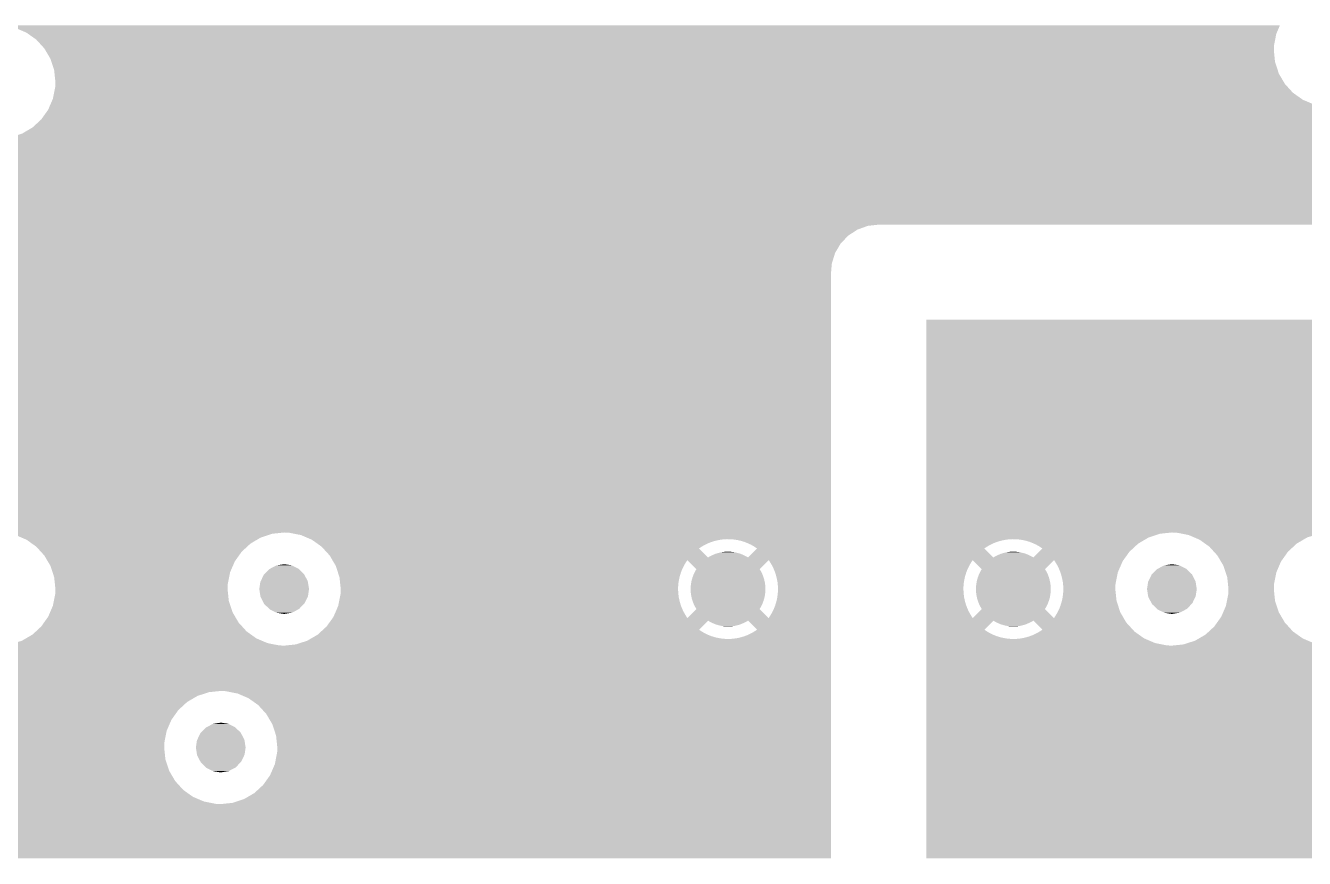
# Model space of a CAD drawing. Extents: x 295 to 953, y 10 to 290.
# Drawn here: x 624.59 to 645.09, y 174.9 to 188.25 of the extents above; entities that cross this region are included whole.
import ezdxf

# ---------------------------------------------------------------- set-up
doc = ezdxf.new("R2010")
doc.units = 0
doc.header["$LTSCALE"] = 5
doc.header["$MEASUREMENT"] = 0
doc.layers.add('FROMC1', color=7, linetype='CONTINUOUS')

msp = doc.modelspace()

# ---------------------------------------------------------------- linework, layer by layer
at = {"layer": 'FROMC1'}
for points in [[(624.245, 188.251), (624.166, 188.255), (644.69, 188.251), (644.691, 188.255)], [(624.434, 188.214), (624.245, 188.251), (644.674, 188.214), (644.69, 188.251)], [(624.61, 188.139), (624.434, 188.214), (644.642, 188.139), (644.674, 188.214)], [(624.63, 188.124), (624.61, 188.139), (644.635, 188.124), (644.642, 188.139)], [(624.766, 188.028), (624.63, 188.124), (644.616, 188.028), (644.635, 188.124)], [(624.85, 187.936), (624.766, 188.028), (644.598, 187.936), (644.616, 188.028)], [(624.895, 187.886), (624.85, 187.936), (644.596, 187.886), (644.598, 187.936)], [(624.913, 187.856), (624.895, 187.886), (644.595, 187.856), (644.596, 187.886)], [(624.992, 187.721), (624.913, 187.856), (644.609, 187.721), (644.595, 187.856)], [(625.01, 187.665), (624.992, 187.721), (644.615, 187.665), (644.609, 187.721)], [(625.052, 187.539), (625.01, 187.665), (644.657, 187.539), (644.615, 187.665)], [(625.058, 187.483), (625.052, 187.539), (644.675, 187.483), (644.657, 187.539)], [(625.072, 187.348), (625.058, 187.483), (644.754, 187.348), (644.675, 187.483)], [(625.069, 187.268), (625.071, 187.318), (644.817, 187.268), (644.772, 187.318)], [(625.071, 187.318), (625.072, 187.348), (644.772, 187.318), (644.754, 187.348)], [(625.032, 187.08), (625.051, 187.176), (645.037, 187.08), (644.901, 187.176)], [(625.051, 187.176), (625.069, 187.268), (644.901, 187.176), (644.817, 187.268)], [(624.845, 186.748), (624.956, 186.904), (654.011, 186.748), (654.011, 186.904)], [(624.956, 186.904), (624.976, 186.949), (654.011, 186.904), (654.011, 186.949)], [(624.976, 186.949), (624.977, 186.953), (645.502, 186.949), (645.422, 186.953)], [(624.977, 186.953), (624.993, 186.99), (645.422, 186.953), (645.234, 186.99)], [(624.993, 186.99), (625.026, 187.065), (645.234, 186.99), (645.057, 187.065)], [(625.026, 187.065), (625.032, 187.08), (645.057, 187.065), (645.037, 187.08)], [(624.704, 186.618), (624.845, 186.748), (654.011, 186.618), (654.011, 186.748)], [(624.356, 186.461), (624.538, 186.521), (654.011, 186.461), (654.011, 186.521)], [(624.538, 186.521), (624.704, 186.618), (654.011, 186.521), (654.011, 186.618)], [(603.382, 186.24), (603.493, 186.396), (654.011, 186.24), (654.011, 186.396)], [(603.493, 186.396), (603.513, 186.441), (654.011, 186.396), (654.011, 186.441)], [(624.166, 186.441), (624.356, 186.461), (654.011, 186.441), (654.011, 186.461)], [(603.075, 186.013), (603.241, 186.11), (654.011, 186.013), (654.011, 186.11)], [(603.241, 186.11), (603.382, 186.24), (654.011, 186.11), (654.011, 186.24)], [(597.75, 185.723), (597.75, 185.933), (654.011, 185.723), (654.011, 185.933)], [(602.703, 185.933), (602.893, 185.953), (654.011, 185.933), (654.011, 185.953)], [(602.893, 185.953), (603.075, 186.013), (654.011, 185.953), (654.011, 186.013)], [(597.75, 185.255), (597.75, 185.723), (653.815, 185.255), (654.011, 185.723)], [(597.75, 185.254), (597.75, 185.255), (653.815, 185.254), (653.815, 185.255)], [(597.75, 185.062), (597.75, 185.254), (653.351, 185.062), (653.815, 185.254)], [(597.75, 185.042), (597.75, 185.062), (638.088, 185.042), (638.263, 185.062)], [(597.75, 184.982), (597.75, 185.042), (637.923, 184.982), (638.088, 185.042)], [(597.75, 184.886), (597.75, 184.982), (637.776, 184.886), (637.923, 184.982)], [(597.75, 184.759), (597.75, 184.886), (637.654, 184.759), (637.776, 184.886)], [(597.75, 184.608), (597.75, 184.759), (637.565, 184.608), (637.654, 184.759)], [(597.75, 184.44), (597.75, 184.608), (637.513, 184.44), (637.565, 184.608)], [(597.75, 184.3), (597.75, 184.44), (637.501, 184.3), (637.513, 184.44)], [(597.75, 183.195), (597.75, 184.3), (637.501, 183.195), (637.501, 184.3)], [(639.025, 180.127), (639.025, 183.538), (660.361, 180.127), (660.361, 183.538)], [(603.377, 183.194), (603.32, 183.195), (637.501, 183.194), (637.501, 183.195)], [(603.434, 183.189), (603.377, 183.194), (637.501, 183.189), (637.501, 183.194)], [(603.49, 183.18), (603.434, 183.189), (637.501, 183.18), (637.501, 183.189)], [(603.546, 183.168), (603.49, 183.18), (637.501, 183.168), (637.501, 183.18)], [(603.6, 183.151), (603.546, 183.168), (637.501, 183.151), (637.501, 183.168)], [(603.653, 183.13), (603.6, 183.151), (637.501, 183.13), (637.501, 183.151)], [(603.705, 183.106), (603.653, 183.13), (637.501, 183.106), (637.501, 183.13)], [(603.658, 182.902), (603.802, 183.046), (637.501, 182.902), (637.501, 183.046)], [(603.755, 183.078), (603.705, 183.106), (637.501, 183.078), (637.501, 183.106)], [(603.802, 183.046), (603.755, 183.078), (637.501, 183.046), (637.501, 183.078)], [(597.75, 182.86), (597.75, 182.902), (637.501, 182.86), (637.501, 182.902)], [(604.011, 182.827), (603.989, 182.86), (637.501, 182.827), (637.501, 182.86)], [(604.04, 182.778), (604.011, 182.827), (637.501, 182.778), (637.501, 182.827)], [(604.066, 182.727), (604.04, 182.778), (637.501, 182.727), (637.501, 182.778)], [(604.087, 182.674), (604.066, 182.727), (637.501, 182.674), (637.501, 182.727)], [(604.105, 182.62), (604.087, 182.674), (637.501, 182.62), (637.501, 182.674)], [(604.119, 182.565), (604.105, 182.62), (637.501, 182.565), (637.501, 182.62)], [(604.13, 182.509), (604.119, 182.565), (637.501, 182.509), (637.501, 182.565)], [(604.136, 182.452), (604.13, 182.509), (637.501, 182.452), (637.501, 182.509)], [(604.138, 182.395), (604.136, 182.452), (637.501, 182.395), (637.501, 182.452)], [(604.137, 182.356), (604.138, 182.395), (637.501, 182.356), (637.501, 182.395)], [(604.093, 182.132), (604.11, 182.187), (637.501, 182.132), (637.501, 182.187)], [(604.11, 182.187), (604.123, 182.242), (637.501, 182.187), (637.501, 182.242)], [(604.123, 182.242), (604.132, 182.299), (637.501, 182.242), (637.501, 182.299)], [(604.132, 182.299), (604.137, 182.356), (637.501, 182.299), (637.501, 182.356)], [(603.989, 181.93), (604.02, 181.978), (637.501, 181.93), (637.501, 181.978)], [(604.02, 181.978), (604.048, 182.028), (637.501, 181.978), (637.501, 182.028)], [(604.048, 182.028), (604.073, 182.079), (637.501, 182.028), (637.501, 182.079)], [(604.073, 182.079), (604.093, 182.132), (637.501, 182.079), (637.501, 182.132)], [(597.75, 181.888), (597.75, 181.93), (637.501, 181.888), (637.501, 181.93)], [(603.802, 181.744), (603.658, 181.888), (637.501, 181.744), (637.501, 181.888)], [(597.75, 181.036), (597.75, 181.595), (637.501, 181.036), (637.501, 181.595)], [(603.355, 181.595), (603.412, 181.598), (637.501, 181.595), (637.501, 181.598)], [(603.412, 181.598), (603.469, 181.606), (637.501, 181.598), (637.501, 181.606)], [(603.469, 181.606), (603.524, 181.617), (637.501, 181.606), (637.501, 181.617)], [(603.524, 181.617), (603.579, 181.632), (637.501, 181.617), (637.501, 181.632)], [(603.579, 181.632), (603.633, 181.651), (637.501, 181.632), (637.501, 181.651)], [(603.633, 181.651), (603.685, 181.674), (637.501, 181.651), (637.501, 181.674)], [(603.685, 181.674), (603.736, 181.701), (637.501, 181.674), (637.501, 181.701)], [(603.736, 181.701), (603.784, 181.731), (637.501, 181.701), (637.501, 181.731)], [(603.784, 181.731), (603.802, 181.744), (637.501, 181.731), (637.501, 181.744)], [(609.473, 181.035), (609.416, 181.036), (637.501, 181.035), (637.501, 181.036)], [(609.53, 181.03), (609.473, 181.035), (637.501, 181.03), (637.501, 181.035)], [(609.586, 181.021), (609.53, 181.03), (637.501, 181.021), (637.501, 181.03)], [(609.642, 181.009), (609.586, 181.021), (637.501, 181.009), (637.501, 181.021)], [(609.696, 180.992), (609.642, 181.009), (637.501, 180.992), (637.501, 181.009)], [(609.749, 180.971), (609.696, 180.992), (637.501, 180.971), (637.501, 180.992)], [(609.801, 180.947), (609.749, 180.971), (637.501, 180.947), (637.501, 180.971)], [(609.851, 180.919), (609.801, 180.947), (637.501, 180.919), (637.501, 180.947)], [(597.75, 180.701), (597.75, 180.743), (637.501, 180.701), (637.501, 180.743)], [(609.754, 180.743), (609.898, 180.887), (637.501, 180.743), (637.501, 180.887)], [(609.898, 180.887), (609.851, 180.919), (637.501, 180.887), (637.501, 180.919)], [(610.107, 180.668), (610.085, 180.701), (637.501, 180.668), (637.501, 180.701)], [(610.136, 180.619), (610.107, 180.668), (637.501, 180.619), (637.501, 180.668)], [(610.162, 180.568), (610.136, 180.619), (637.501, 180.568), (637.501, 180.619)], [(610.183, 180.515), (610.162, 180.568), (637.501, 180.515), (637.501, 180.568)], [(610.201, 180.461), (610.183, 180.515), (637.501, 180.461), (637.501, 180.515)], [(610.215, 180.406), (610.201, 180.461), (637.501, 180.406), (637.501, 180.461)], [(610.226, 180.35), (610.215, 180.406), (637.501, 180.35), (637.501, 180.406)], [(610.232, 180.293), (610.226, 180.35), (637.501, 180.293), (637.501, 180.35)], [(610.226, 180.127), (610.228, 180.14), (637.501, 180.127), (637.501, 180.14)], [(610.228, 180.14), (610.233, 180.197), (637.501, 180.14), (637.501, 180.197)], [(610.234, 180.236), (610.232, 180.293), (637.501, 180.236), (637.501, 180.293)], [(610.233, 180.197), (610.234, 180.236), (637.501, 180.197), (637.501, 180.236)], [(624.245, 180.123), (624.166, 180.127), (628.704, 180.123), (628.738, 180.127)], [(624.331, 180.107), (624.245, 180.123), (628.547, 180.107), (628.704, 180.123)], [(628.817, 180.123), (628.738, 180.127), (637.501, 180.123), (637.501, 180.127)], [(629.006, 180.086), (628.817, 180.123), (637.501, 180.086), (637.501, 180.123)], [(639.025, 180.107), (639.025, 180.127), (642.771, 180.107), (642.962, 180.127)], [(643.041, 180.123), (642.962, 180.127), (645.468, 180.123), (645.502, 180.127)], [(643.127, 180.107), (643.041, 180.123), (645.311, 180.107), (645.468, 180.123)], [(624.434, 180.086), (624.331, 180.107), (628.485, 180.086), (628.547, 180.107)], [(624.526, 180.047), (624.434, 180.086), (628.365, 180.047), (628.485, 180.086)], [(624.61, 180.011), (624.526, 180.047), (628.303, 180.011), (628.365, 180.047)], [(624.695, 179.95), (624.61, 180.011), (628.199, 179.95), (628.303, 180.011)], [(624.766, 179.9), (624.695, 179.95), (628.145, 179.9), (628.199, 179.95)], [(629.16, 180.02), (629.006, 180.086), (637.501, 180.02), (637.501, 180.086)], [(629.168, 180.017), (629.16, 180.02), (635.775, 180.017), (635.832, 180.02)], [(629.182, 180.011), (629.168, 180.017), (635.729, 180.011), (635.775, 180.017)], [(629.183, 180.009), (629.182, 180.011), (635.719, 180.009), (635.729, 180.011)], [(629.199, 179.998), (629.183, 180.009), (635.663, 179.998), (635.719, 180.009)], [(629.221, 179.983), (629.199, 179.998), (635.608, 179.983), (635.663, 179.998)], [(629.248, 179.964), (629.221, 179.983), (635.554, 179.964), (635.608, 179.983)], [(629.28, 179.941), (629.248, 179.964), (635.502, 179.941), (635.554, 179.964)], [(629.318, 179.914), (629.28, 179.941), (635.451, 179.914), (635.502, 179.941)], [(629.338, 179.9), (629.318, 179.914), (635.428, 179.9), (635.451, 179.914)], [(635.889, 180.019), (635.832, 180.02), (637.501, 180.019), (637.501, 180.02)], [(635.946, 180.014), (635.889, 180.019), (637.501, 180.014), (637.501, 180.019)], [(636.002, 180.005), (635.946, 180.014), (637.501, 180.005), (637.501, 180.014)], [(636.058, 179.993), (636.002, 180.005), (637.501, 179.993), (637.501, 180.005)], [(636.112, 179.976), (636.058, 179.993), (637.501, 179.976), (637.501, 179.993)], [(636.165, 179.955), (636.112, 179.976), (637.501, 179.955), (637.501, 179.976)], [(636.217, 179.931), (636.165, 179.955), (637.501, 179.931), (637.501, 179.955)], [(636.267, 179.903), (636.217, 179.931), (637.501, 179.903), (637.501, 179.931)], [(639.025, 180.047), (639.025, 180.107), (642.589, 180.047), (642.771, 180.107)], [(639.025, 180.02), (639.025, 180.047), (642.543, 180.02), (642.589, 180.047)], [(639.025, 180.017), (639.025, 180.02), (640.347, 180.017), (640.404, 180.02)], [(639.025, 180.009), (639.025, 180.017), (640.291, 180.009), (640.347, 180.017)], [(639.025, 179.998), (639.025, 180.009), (640.235, 179.998), (640.291, 180.009)], [(639.025, 179.983), (639.025, 179.998), (640.18, 179.983), (640.235, 179.998)], [(639.025, 179.964), (639.025, 179.983), (640.126, 179.964), (640.18, 179.983)], [(639.025, 179.941), (639.025, 179.964), (640.074, 179.941), (640.126, 179.964)], [(639.025, 179.914), (639.025, 179.941), (640.023, 179.914), (640.074, 179.941)], [(639.025, 179.884), (639.025, 179.914), (639.975, 179.884), (640.023, 179.914)], [(640.461, 180.019), (640.404, 180.02), (642.542, 180.019), (642.543, 180.02)], [(640.518, 180.014), (640.461, 180.019), (642.534, 180.014), (642.542, 180.019)], [(640.574, 180.005), (640.518, 180.014), (642.518, 180.005), (642.534, 180.014)], [(640.63, 179.993), (640.574, 180.005), (642.496, 179.993), (642.518, 180.005)], [(640.684, 179.976), (640.63, 179.993), (642.468, 179.976), (642.496, 179.993)], [(640.737, 179.955), (640.684, 179.976), (642.432, 179.955), (642.468, 179.976)], [(640.749, 179.95), (640.737, 179.955), (642.423, 179.95), (642.432, 179.955)], [(640.789, 179.931), (640.749, 179.95), (642.403, 179.931), (642.423, 179.95)], [(640.839, 179.903), (640.789, 179.931), (642.372, 179.903), (642.403, 179.931)], [(643.23, 180.086), (643.127, 180.107), (645.249, 180.086), (645.311, 180.107)], [(643.322, 180.047), (643.23, 180.086), (645.129, 180.047), (645.249, 180.086)], [(643.406, 180.011), (643.322, 180.047), (645.067, 180.011), (645.129, 180.047)], [(643.491, 179.95), (643.406, 180.011), (644.963, 179.95), (645.067, 180.011)], [(643.562, 179.9), (643.491, 179.95), (644.909, 179.9), (644.963, 179.95)], [(624.838, 179.82), (624.766, 179.9), (628.058, 179.82), (628.145, 179.9)], [(624.895, 179.758), (624.838, 179.82), (628.014, 179.758), (628.058, 179.82)], [(624.95, 179.664), (624.895, 179.758), (627.947, 179.664), (628.014, 179.758)], [(629.352, 179.884), (629.338, 179.9), (635.403, 179.884), (635.428, 179.9)], [(629.364, 179.871), (629.352, 179.884), (635.385, 179.871), (635.403, 179.884)], [(629.467, 179.758), (629.364, 179.871), (635.498, 179.758), (635.385, 179.871)], [(629.486, 179.727), (629.467, 179.758), (635.529, 179.727), (635.498, 179.758)], [(629.51, 179.685), (629.486, 179.727), (637.501, 179.685), (637.501, 179.727)], [(629.486, 179.727), (629.486, 179.727), (635.53, 179.727), (635.529, 179.727)], [(635.53, 179.727), (635.558, 179.744), (636.17, 179.727), (636.14, 179.744)], [(635.558, 179.744), (635.573, 179.751), (636.14, 179.744), (636.127, 179.751)], [(635.573, 179.751), (635.602, 179.766), (636.127, 179.751), (636.096, 179.766)], [(635.602, 179.766), (635.618, 179.772), (636.096, 179.766), (636.082, 179.772)], [(635.618, 179.772), (635.648, 179.785), (636.082, 179.772), (636.05, 179.785)], [(635.648, 179.785), (635.665, 179.79), (636.05, 179.785), (636.036, 179.79)], [(635.665, 179.79), (635.695, 179.799), (636.036, 179.79), (636.002, 179.799)], [(635.695, 179.799), (635.713, 179.803), (636.002, 179.799), (635.988, 179.803)], [(635.713, 179.803), (635.743, 179.81), (635.988, 179.803), (635.953, 179.81)], [(635.743, 179.81), (635.762, 179.813), (635.953, 179.81), (635.94, 179.813)], [(635.762, 179.813), (635.792, 179.817), (635.94, 179.813), (635.903, 179.817)], [(635.792, 179.817), (635.816, 179.818), (635.903, 179.817), (635.891, 179.818)], [(635.816, 179.818), (635.842, 179.819), (635.891, 179.818), (635.842, 179.819)], [(636.17, 179.727), (636.314, 179.871), (637.501, 179.727), (637.501, 179.871)], [(636.314, 179.871), (636.267, 179.903), (637.501, 179.871), (637.501, 179.903)], [(639.025, 179.871), (639.025, 179.884), (639.957, 179.871), (639.975, 179.884)], [(639.025, 179.727), (639.025, 179.871), (640.101, 179.727), (639.957, 179.871)], [(639.025, 179.685), (639.025, 179.727), (642.185, 179.685), (642.216, 179.727)], [(639.025, 179.727), (639.025, 179.727), (640.102, 179.727), (640.101, 179.727)], [(640.102, 179.727), (640.13, 179.744), (640.742, 179.727), (640.712, 179.744)], [(640.13, 179.744), (640.145, 179.751), (640.712, 179.744), (640.699, 179.751)], [(640.145, 179.751), (640.174, 179.766), (640.699, 179.751), (640.668, 179.766)], [(640.174, 179.766), (640.19, 179.772), (640.668, 179.766), (640.654, 179.772)], [(640.19, 179.772), (640.22, 179.785), (640.654, 179.772), (640.622, 179.785)], [(640.22, 179.785), (640.237, 179.79), (640.622, 179.785), (640.608, 179.79)], [(640.237, 179.79), (640.267, 179.799), (640.608, 179.79), (640.574, 179.799)], [(640.267, 179.799), (640.285, 179.803), (640.574, 179.799), (640.56, 179.803)], [(640.285, 179.803), (640.315, 179.81), (640.56, 179.803), (640.525, 179.81)], [(640.315, 179.81), (640.334, 179.813), (640.525, 179.81), (640.512, 179.813)], [(640.334, 179.813), (640.364, 179.817), (640.512, 179.813), (640.475, 179.817)], [(640.364, 179.817), (640.388, 179.818), (640.475, 179.817), (640.463, 179.818)], [(640.388, 179.818), (640.414, 179.819), (640.463, 179.818), (640.414, 179.819)], [(640.742, 179.727), (640.835, 179.82), (642.216, 179.727), (642.282, 179.82)], [(640.835, 179.82), (640.886, 179.871), (642.282, 179.82), (642.338, 179.871)], [(640.886, 179.871), (640.839, 179.903), (642.338, 179.871), (642.372, 179.903)], [(643.634, 179.82), (643.562, 179.9), (644.822, 179.82), (644.909, 179.9)], [(643.691, 179.758), (643.634, 179.82), (644.778, 179.758), (644.822, 179.82)], [(643.746, 179.664), (643.691, 179.758), (644.711, 179.664), (644.778, 179.758)], [(624.992, 179.593), (624.95, 179.664), (627.916, 179.593), (627.947, 179.664)], [(625.027, 179.488), (624.992, 179.593), (627.871, 179.488), (627.916, 179.593)], [(628.42, 179.458), (628.5, 179.54), (629.058, 179.458), (628.973, 179.54)], [(628.5, 179.54), (628.512, 179.546), (628.973, 179.54), (628.967, 179.546)], [(628.512, 179.546), (628.612, 179.599), (628.967, 179.546), (628.859, 179.599)], [(628.612, 179.599), (628.632, 179.602), (628.859, 179.599), (628.853, 179.602)], [(628.632, 179.602), (628.738, 179.619), (628.853, 179.602), (628.738, 179.619)], [(629.538, 179.637), (629.51, 179.685), (635.167, 179.637), (635.198, 179.685)], [(629.564, 179.593), (629.538, 179.637), (635.142, 179.593), (635.167, 179.637)], [(629.566, 179.587), (629.564, 179.593), (635.139, 179.587), (635.142, 179.593)], [(629.583, 179.536), (629.566, 179.587), (635.114, 179.536), (635.139, 179.587)], [(629.6, 179.483), (629.583, 179.536), (635.094, 179.483), (635.114, 179.536)], [(635.343, 179.54), (635.198, 179.685), (636.356, 179.54), (636.501, 179.685)], [(635.318, 179.497), (635.322, 179.504), (636.381, 179.497), (636.377, 179.504)], [(635.322, 179.504), (635.343, 179.54), (636.377, 179.504), (636.356, 179.54)], [(636.523, 179.652), (636.501, 179.685), (637.501, 179.652), (637.501, 179.685)], [(636.552, 179.603), (636.523, 179.652), (637.501, 179.603), (637.501, 179.652)], [(636.578, 179.552), (636.552, 179.603), (637.501, 179.552), (637.501, 179.603)], [(636.599, 179.499), (636.578, 179.552), (637.501, 179.499), (637.501, 179.552)], [(639.025, 179.637), (639.025, 179.685), (639.739, 179.637), (639.77, 179.685)], [(639.025, 179.587), (639.025, 179.637), (639.711, 179.587), (639.739, 179.637)], [(639.025, 179.536), (639.025, 179.587), (639.686, 179.536), (639.711, 179.587)], [(639.025, 179.483), (639.025, 179.536), (639.666, 179.483), (639.686, 179.536)], [(639.915, 179.54), (639.77, 179.685), (640.928, 179.54), (641.073, 179.685)], [(639.89, 179.497), (639.894, 179.504), (640.953, 179.497), (640.949, 179.504)], [(639.894, 179.504), (639.915, 179.54), (640.949, 179.504), (640.928, 179.54)], [(641.087, 179.664), (641.073, 179.685), (642.171, 179.664), (642.185, 179.685)], [(641.095, 179.652), (641.087, 179.664), (642.166, 179.652), (642.171, 179.664)], [(641.124, 179.603), (641.095, 179.652), (642.145, 179.603), (642.166, 179.652)], [(641.15, 179.552), (641.124, 179.603), (642.123, 179.552), (642.145, 179.603)], [(641.171, 179.499), (641.15, 179.552), (642.1, 179.499), (642.123, 179.552)], [(642.644, 179.458), (642.724, 179.54), (643.282, 179.458), (643.197, 179.54)], [(642.724, 179.54), (642.736, 179.546), (643.197, 179.54), (643.191, 179.546)], [(642.736, 179.546), (642.836, 179.599), (643.191, 179.546), (643.083, 179.599)], [(642.836, 179.599), (642.856, 179.602), (643.083, 179.599), (643.077, 179.602)], [(642.856, 179.602), (642.962, 179.619), (643.077, 179.602), (642.962, 179.619)], [(643.788, 179.593), (643.746, 179.664), (644.68, 179.593), (644.711, 179.664)], [(643.823, 179.488), (643.788, 179.593), (644.635, 179.488), (644.68, 179.593)], [(625.052, 179.411), (625.027, 179.488), (627.856, 179.411), (627.871, 179.488)], [(625.064, 179.3), (625.052, 179.411), (627.834, 179.3), (627.856, 179.411)], [(625.072, 179.22), (625.064, 179.3), (627.831, 179.22), (627.834, 179.3)], [(628.339, 179.22), (628.356, 179.335), (629.136, 179.22), (629.118, 179.335)], [(628.356, 179.335), (628.361, 179.345), (629.118, 179.335), (629.116, 179.345)], [(628.361, 179.345), (628.411, 179.449), (629.116, 179.345), (629.062, 179.449)], [(628.411, 179.449), (628.42, 179.458), (629.062, 179.449), (629.058, 179.458)], [(629.618, 179.428), (629.6, 179.483), (635.077, 179.428), (635.094, 179.483)], [(629.624, 179.411), (629.618, 179.428), (635.073, 179.411), (635.077, 179.428)], [(629.628, 179.373), (629.624, 179.411), (635.064, 179.373), (635.073, 179.411)], [(629.634, 179.316), (629.628, 179.373), (635.055, 179.316), (635.064, 179.373)], [(629.64, 179.259), (629.634, 179.316), (635.05, 179.259), (635.055, 179.316)], [(635.252, 179.269), (635.257, 179.31), (636.447, 179.269), (636.442, 179.31)], [(635.257, 179.31), (635.259, 179.318), (636.442, 179.31), (636.441, 179.318)], [(635.259, 179.318), (635.266, 179.359), (636.441, 179.318), (636.432, 179.359)], [(635.266, 179.359), (635.269, 179.367), (636.432, 179.359), (636.431, 179.367)], [(635.269, 179.367), (635.28, 179.406), (636.431, 179.367), (636.419, 179.406)], [(635.28, 179.406), (635.283, 179.414), (636.419, 179.406), (636.417, 179.414)], [(635.283, 179.414), (635.297, 179.453), (636.417, 179.414), (636.402, 179.453)], [(635.297, 179.453), (635.301, 179.46), (636.402, 179.453), (636.399, 179.46)], [(635.301, 179.46), (635.318, 179.497), (636.399, 179.46), (636.381, 179.497)], [(636.617, 179.445), (636.599, 179.499), (637.501, 179.445), (637.501, 179.499)], [(636.631, 179.39), (636.617, 179.445), (637.501, 179.39), (637.501, 179.445)], [(636.642, 179.334), (636.631, 179.39), (637.501, 179.334), (637.501, 179.39)], [(636.648, 179.277), (636.642, 179.334), (637.501, 179.277), (637.501, 179.334)], [(639.025, 179.428), (639.025, 179.483), (639.649, 179.428), (639.666, 179.483)], [(639.025, 179.373), (639.025, 179.428), (639.636, 179.373), (639.649, 179.428)], [(639.025, 179.316), (639.025, 179.373), (639.627, 179.316), (639.636, 179.373)], [(639.025, 179.259), (639.025, 179.316), (639.622, 179.259), (639.627, 179.316)], [(639.824, 179.269), (639.829, 179.31), (641.019, 179.269), (641.014, 179.31)], [(639.829, 179.31), (639.831, 179.318), (641.014, 179.31), (641.013, 179.318)], [(639.831, 179.318), (639.838, 179.359), (641.013, 179.318), (641.004, 179.359)], [(639.838, 179.359), (639.841, 179.367), (641.004, 179.359), (641.003, 179.367)], [(639.841, 179.367), (639.852, 179.406), (641.003, 179.367), (640.991, 179.406)], [(639.852, 179.406), (639.855, 179.414), (640.991, 179.406), (640.989, 179.414)], [(639.855, 179.414), (639.869, 179.453), (640.989, 179.414), (640.974, 179.453)], [(639.869, 179.453), (639.873, 179.46), (640.974, 179.453), (640.971, 179.46)], [(639.873, 179.46), (639.89, 179.497), (640.971, 179.46), (640.953, 179.497)], [(641.175, 179.488), (641.171, 179.499), (642.095, 179.488), (642.1, 179.499)], [(641.189, 179.445), (641.175, 179.488), (642.087, 179.445), (642.095, 179.488)], [(641.203, 179.39), (641.189, 179.445), (642.076, 179.39), (642.087, 179.445)], [(641.214, 179.334), (641.203, 179.39), (642.065, 179.334), (642.076, 179.39)], [(641.217, 179.3), (641.214, 179.334), (642.058, 179.3), (642.065, 179.334)], [(641.22, 179.277), (641.217, 179.3), (642.057, 179.277), (642.058, 179.3)], [(642.563, 179.22), (642.58, 179.335), (643.36, 179.22), (643.342, 179.335)], [(642.58, 179.335), (642.585, 179.345), (643.342, 179.335), (643.34, 179.345)], [(642.585, 179.345), (642.635, 179.449), (643.34, 179.345), (643.286, 179.449)], [(642.635, 179.449), (642.644, 179.458), (643.286, 179.449), (643.282, 179.458)], [(643.848, 179.411), (643.823, 179.488), (644.62, 179.411), (644.635, 179.488)], [(643.86, 179.3), (643.848, 179.411), (644.598, 179.3), (644.62, 179.411)], [(643.868, 179.22), (643.86, 179.3), (644.595, 179.22), (644.598, 179.3)], [(625.047, 179.029), (625.069, 179.14), (627.851, 179.029), (627.839, 179.14)], [(625.069, 179.14), (625.072, 179.22), (627.839, 179.14), (627.831, 179.22)], [(628.357, 179.105), (628.339, 179.22), (629.119, 179.105), (629.136, 179.22)], [(628.359, 179.095), (628.357, 179.105), (629.114, 179.095), (629.119, 179.105)], [(628.413, 178.991), (628.359, 179.095), (629.064, 178.991), (629.114, 179.095)], [(629.631, 179.089), (629.641, 179.14), (635.06, 179.089), (635.054, 179.14)], [(629.644, 179.22), (629.64, 179.259), (635.05, 179.22), (635.05, 179.259)], [(629.641, 179.146), (629.644, 179.202), (635.053, 179.146), (635.05, 179.202)], [(629.641, 179.14), (629.641, 179.146), (635.054, 179.14), (635.053, 179.146)], [(629.644, 179.202), (629.644, 179.22), (635.05, 179.202), (635.05, 179.22)], [(635.25, 179.22), (635.252, 179.261), (636.449, 179.22), (636.447, 179.261)], [(635.252, 179.179), (635.25, 179.22), (636.448, 179.179), (636.449, 179.22)], [(635.252, 179.261), (635.252, 179.269), (636.447, 179.261), (636.447, 179.269)], [(635.252, 179.171), (635.252, 179.179), (636.447, 179.171), (636.448, 179.179)], [(635.257, 179.13), (635.252, 179.171), (636.442, 179.13), (636.447, 179.171)], [(635.258, 179.122), (635.257, 179.13), (636.441, 179.122), (636.442, 179.13)], [(635.267, 179.081), (635.258, 179.122), (636.433, 179.081), (636.441, 179.122)], [(636.635, 179.067), (636.644, 179.124), (637.501, 179.067), (637.501, 179.124)], [(636.644, 179.124), (636.649, 179.181), (637.501, 179.124), (637.501, 179.181)], [(636.65, 179.22), (636.648, 179.277), (637.501, 179.22), (637.501, 179.277)], [(636.649, 179.181), (636.65, 179.22), (637.501, 179.181), (637.501, 179.22)], [(639.025, 179.202), (639.025, 179.259), (639.622, 179.202), (639.622, 179.259)], [(639.025, 179.146), (639.025, 179.202), (639.625, 179.146), (639.622, 179.202)], [(639.025, 179.089), (639.025, 179.146), (639.632, 179.089), (639.625, 179.146)], [(639.822, 179.22), (639.824, 179.261), (641.021, 179.22), (641.019, 179.261)], [(639.824, 179.179), (639.822, 179.22), (641.02, 179.179), (641.021, 179.22)], [(639.824, 179.261), (639.824, 179.269), (641.019, 179.261), (641.019, 179.269)], [(639.824, 179.171), (639.824, 179.179), (641.019, 179.171), (641.02, 179.179)], [(639.829, 179.13), (639.824, 179.171), (641.014, 179.13), (641.019, 179.171)], [(639.83, 179.122), (639.829, 179.13), (641.013, 179.122), (641.014, 179.13)], [(639.839, 179.081), (639.83, 179.122), (641.005, 179.081), (641.013, 179.122)], [(641.207, 179.067), (641.216, 179.124), (642.071, 179.067), (642.065, 179.124)], [(641.216, 179.124), (641.221, 179.181), (642.065, 179.124), (642.059, 179.181)], [(641.222, 179.22), (641.22, 179.277), (642.055, 179.22), (642.057, 179.277)], [(641.221, 179.181), (641.222, 179.22), (642.059, 179.181), (642.055, 179.22)], [(642.581, 179.105), (642.563, 179.22), (643.343, 179.105), (643.36, 179.22)], [(642.583, 179.095), (642.581, 179.105), (643.338, 179.095), (643.343, 179.105)], [(642.637, 178.991), (642.583, 179.095), (643.288, 178.991), (643.338, 179.095)], [(643.843, 179.029), (643.865, 179.14), (644.615, 179.029), (644.603, 179.14)], [(643.865, 179.14), (643.868, 179.22), (644.603, 179.14), (644.595, 179.22)], [(624.987, 178.847), (625.032, 178.952), (627.911, 178.847), (627.876, 178.952)], [(625.032, 178.952), (625.047, 179.029), (627.876, 178.952), (627.851, 179.029)], [(628.417, 178.982), (628.413, 178.991), (629.055, 178.982), (629.064, 178.991)], [(628.502, 178.9), (628.417, 178.982), (628.975, 178.9), (629.055, 178.982)], [(628.508, 178.894), (628.502, 178.9), (628.963, 178.894), (628.975, 178.9)], [(628.616, 178.841), (628.508, 178.894), (628.863, 178.841), (628.963, 178.894)], [(629.57, 178.872), (629.592, 178.925), (635.129, 178.872), (635.106, 178.925)], [(629.592, 178.925), (629.604, 178.952), (635.106, 178.925), (635.096, 178.952)], [(629.604, 178.952), (629.609, 178.978), (635.096, 178.952), (635.087, 178.978)], [(629.609, 178.978), (629.62, 179.033), (635.087, 178.978), (635.072, 179.033)], [(629.62, 179.033), (629.631, 179.089), (635.072, 179.033), (635.06, 179.089)], [(635.198, 178.755), (635.343, 178.9), (636.501, 178.755), (636.356, 178.9)], [(635.268, 179.073), (635.267, 179.081), (636.431, 179.073), (636.433, 179.081)], [(635.28, 179.034), (635.268, 179.073), (636.419, 179.034), (636.431, 179.073)], [(635.282, 179.026), (635.28, 179.034), (636.416, 179.026), (636.419, 179.034)], [(635.297, 178.987), (635.282, 179.026), (636.402, 178.987), (636.416, 179.026)], [(635.3, 178.98), (635.297, 178.987), (636.399, 178.98), (636.402, 178.987)], [(635.318, 178.943), (635.3, 178.98), (636.381, 178.943), (636.399, 178.98)], [(635.322, 178.936), (635.318, 178.943), (636.377, 178.936), (636.381, 178.943)], [(635.343, 178.9), (635.322, 178.936), (636.356, 178.9), (636.377, 178.936)], [(636.56, 178.853), (636.585, 178.904), (637.501, 178.853), (637.501, 178.904)], [(636.585, 178.904), (636.605, 178.957), (637.501, 178.904), (637.501, 178.957)], [(636.605, 178.957), (636.622, 179.012), (637.501, 178.957), (637.501, 179.012)], [(636.622, 179.012), (636.635, 179.067), (637.501, 179.012), (637.501, 179.067)], [(639.025, 179.033), (639.025, 179.089), (639.644, 179.033), (639.632, 179.089)], [(639.025, 178.978), (639.025, 179.033), (639.659, 178.978), (639.644, 179.033)], [(639.025, 178.925), (639.025, 178.978), (639.678, 178.925), (639.659, 178.978)], [(639.025, 178.872), (639.025, 178.925), (639.701, 178.872), (639.678, 178.925)], [(639.77, 178.755), (639.915, 178.9), (641.073, 178.755), (640.928, 178.9)], [(639.84, 179.073), (639.839, 179.081), (641.003, 179.073), (641.005, 179.081)], [(639.852, 179.034), (639.84, 179.073), (640.991, 179.034), (641.003, 179.073)], [(639.854, 179.026), (639.852, 179.034), (640.988, 179.026), (640.991, 179.034)], [(639.869, 178.987), (639.854, 179.026), (640.974, 178.987), (640.988, 179.026)], [(639.872, 178.98), (639.869, 178.987), (640.971, 178.98), (640.974, 178.987)], [(639.89, 178.943), (639.872, 178.98), (640.953, 178.943), (640.971, 178.98)], [(639.894, 178.936), (639.89, 178.943), (640.949, 178.936), (640.953, 178.943)], [(639.915, 178.9), (639.894, 178.936), (640.928, 178.9), (640.949, 178.936)], [(641.132, 178.853), (641.157, 178.904), (642.133, 178.853), (642.116, 178.904)], [(641.157, 178.904), (641.177, 178.957), (642.116, 178.904), (642.099, 178.957)], [(641.177, 178.957), (641.194, 179.012), (642.099, 178.957), (642.081, 179.012)], [(641.194, 179.012), (641.198, 179.029), (642.081, 179.012), (642.075, 179.029)], [(641.198, 179.029), (641.207, 179.067), (642.075, 179.029), (642.071, 179.067)], [(642.641, 178.982), (642.637, 178.991), (643.279, 178.982), (643.288, 178.991)], [(642.726, 178.9), (642.641, 178.982), (643.199, 178.9), (643.279, 178.982)], [(642.732, 178.894), (642.726, 178.9), (643.187, 178.894), (643.199, 178.9)], [(642.84, 178.841), (642.732, 178.894), (643.087, 178.841), (643.187, 178.894)], [(643.783, 178.847), (643.828, 178.952), (644.675, 178.847), (644.64, 178.952)], [(643.828, 178.952), (643.843, 179.029), (644.64, 178.952), (644.615, 179.029)], [(624.845, 178.62), (624.889, 178.682), (628.065, 178.62), (628.008, 178.682)], [(624.889, 178.682), (624.956, 178.776), (628.008, 178.682), (627.953, 178.776)], [(624.956, 178.776), (624.987, 178.847), (627.953, 178.776), (627.911, 178.847)], [(628.623, 178.838), (628.616, 178.841), (628.843, 178.838), (628.863, 178.841)], [(628.738, 178.821), (628.623, 178.838), (628.738, 178.821), (628.843, 178.838)], [(629.417, 178.62), (629.484, 178.713), (635.436, 178.62), (635.529, 178.713)], [(629.484, 178.713), (629.514, 178.755), (637.501, 178.713), (637.501, 178.755)], [(629.484, 178.713), (629.484, 178.713), (635.529, 178.713), (635.53, 178.713)], [(629.514, 178.755), (629.526, 178.773), (635.198, 178.755), (635.186, 178.773)], [(629.526, 178.773), (629.528, 178.776), (635.186, 178.773), (635.184, 178.776)], [(629.528, 178.776), (629.548, 178.822), (635.184, 178.776), (635.156, 178.822)], [(629.548, 178.822), (629.57, 178.872), (635.156, 178.822), (635.129, 178.872)], [(635.559, 178.696), (635.53, 178.713), (636.141, 178.696), (636.17, 178.713)], [(635.572, 178.689), (635.559, 178.696), (636.126, 178.689), (636.141, 178.696)], [(635.603, 178.674), (635.572, 178.689), (636.097, 178.674), (636.126, 178.689)], [(636.314, 178.569), (636.17, 178.713), (637.501, 178.569), (637.501, 178.713)], [(636.501, 178.755), (636.532, 178.803), (637.501, 178.755), (637.501, 178.803)], [(636.532, 178.803), (636.56, 178.853), (637.501, 178.803), (637.501, 178.853)], [(639.025, 178.822), (639.025, 178.872), (639.728, 178.822), (639.701, 178.872)], [(639.025, 178.773), (639.025, 178.822), (639.758, 178.773), (639.728, 178.822)], [(639.025, 178.755), (639.025, 178.773), (639.77, 178.755), (639.758, 178.773)], [(639.025, 178.713), (639.025, 178.755), (642.213, 178.713), (642.189, 178.755)], [(639.025, 178.569), (639.025, 178.713), (639.957, 178.569), (640.101, 178.713)], [(639.025, 178.713), (639.025, 178.713), (640.101, 178.713), (640.102, 178.713)], [(640.131, 178.696), (640.102, 178.713), (640.713, 178.696), (640.742, 178.713)], [(640.144, 178.689), (640.131, 178.696), (640.698, 178.689), (640.713, 178.696)], [(640.175, 178.674), (640.144, 178.689), (640.669, 178.674), (640.698, 178.689)], [(640.773, 178.682), (640.742, 178.713), (642.232, 178.682), (642.213, 178.713)], [(640.886, 178.569), (640.773, 178.682), (642.335, 178.569), (642.232, 178.682)], [(641.073, 178.755), (641.104, 178.803), (642.189, 178.755), (642.161, 178.803)], [(641.104, 178.803), (641.129, 178.847), (642.161, 178.803), (642.135, 178.847)], [(641.129, 178.847), (641.132, 178.853), (642.135, 178.847), (642.133, 178.853)], [(642.847, 178.838), (642.84, 178.841), (643.067, 178.838), (643.087, 178.841)], [(642.962, 178.821), (642.847, 178.838), (642.962, 178.821), (643.067, 178.838)], [(643.641, 178.62), (643.685, 178.682), (644.829, 178.62), (644.772, 178.682)], [(643.685, 178.682), (643.752, 178.776), (644.772, 178.682), (644.717, 178.776)], [(643.752, 178.776), (643.783, 178.847), (644.717, 178.776), (644.675, 178.847)], [(624.6, 178.429), (624.704, 178.49), (628.293, 178.429), (628.208, 178.49)], [(624.704, 178.49), (624.759, 178.54), (628.208, 178.49), (628.137, 178.54)], [(624.759, 178.54), (624.845, 178.62), (628.137, 178.54), (628.065, 178.62)], [(629.231, 178.464), (629.267, 178.485), (635.587, 178.464), (635.534, 178.485)], [(629.267, 178.485), (629.276, 178.49), (635.534, 178.485), (635.522, 178.49)], [(629.276, 178.49), (629.297, 178.509), (635.522, 178.49), (635.482, 178.509)], [(629.297, 178.509), (629.327, 178.537), (635.482, 178.509), (635.433, 178.537)], [(629.327, 178.537), (629.361, 178.569), (635.433, 178.537), (635.385, 178.569)], [(629.361, 178.569), (629.417, 178.62), (635.385, 178.569), (635.436, 178.62)], [(635.617, 178.668), (635.603, 178.674), (636.081, 178.668), (636.097, 178.674)], [(635.649, 178.655), (635.617, 178.668), (636.051, 178.655), (636.081, 178.668)], [(635.663, 178.65), (635.649, 178.655), (636.034, 178.65), (636.051, 178.655)], [(635.697, 178.641), (635.663, 178.65), (636.004, 178.641), (636.034, 178.65)], [(635.711, 178.637), (635.697, 178.641), (635.986, 178.637), (636.004, 178.641)], [(635.746, 178.63), (635.711, 178.637), (635.956, 178.63), (635.986, 178.637)], [(635.759, 178.627), (635.746, 178.63), (635.937, 178.627), (635.956, 178.63)], [(635.796, 178.623), (635.759, 178.627), (635.907, 178.623), (635.937, 178.627)], [(635.808, 178.622), (635.796, 178.623), (635.883, 178.622), (635.907, 178.623)], [(635.857, 178.621), (635.808, 178.622), (635.857, 178.621), (635.883, 178.622)], [(636.091, 178.457), (636.145, 178.476), (637.501, 178.457), (637.501, 178.476)], [(636.145, 178.476), (636.197, 178.499), (637.501, 178.476), (637.501, 178.499)], [(636.197, 178.499), (636.248, 178.526), (637.501, 178.499), (637.501, 178.526)], [(636.248, 178.526), (636.296, 178.556), (637.501, 178.526), (637.501, 178.556)], [(636.296, 178.556), (636.314, 178.569), (637.501, 178.556), (637.501, 178.569)], [(639.025, 178.537), (639.025, 178.569), (640.005, 178.537), (639.957, 178.569)], [(639.025, 178.509), (639.025, 178.537), (640.054, 178.509), (640.005, 178.537)], [(639.025, 178.485), (639.025, 178.509), (640.106, 178.485), (640.054, 178.509)], [(639.025, 178.464), (639.025, 178.485), (640.159, 178.464), (640.106, 178.485)], [(640.189, 178.668), (640.175, 178.674), (640.653, 178.668), (640.669, 178.674)], [(640.221, 178.655), (640.189, 178.668), (640.623, 178.655), (640.653, 178.668)], [(640.235, 178.65), (640.221, 178.655), (640.606, 178.65), (640.623, 178.655)], [(640.269, 178.641), (640.235, 178.65), (640.576, 178.641), (640.606, 178.65)], [(640.283, 178.637), (640.269, 178.641), (640.558, 178.637), (640.576, 178.641)], [(640.318, 178.63), (640.283, 178.637), (640.528, 178.63), (640.558, 178.637)], [(640.331, 178.627), (640.318, 178.63), (640.509, 178.627), (640.528, 178.63)], [(640.368, 178.623), (640.331, 178.627), (640.479, 178.623), (640.509, 178.627)], [(640.38, 178.622), (640.368, 178.623), (640.455, 178.622), (640.479, 178.623)], [(640.429, 178.621), (640.38, 178.622), (640.429, 178.621), (640.455, 178.622)], [(640.663, 178.457), (640.717, 178.476), (642.478, 178.457), (642.451, 178.476)], [(640.717, 178.476), (640.769, 178.499), (642.451, 178.476), (642.419, 178.499)], [(640.769, 178.499), (640.82, 178.526), (642.419, 178.499), (642.382, 178.526)], [(640.82, 178.526), (640.843, 178.54), (642.382, 178.526), (642.361, 178.54)], [(640.843, 178.54), (640.868, 178.556), (642.361, 178.54), (642.347, 178.556)], [(640.868, 178.556), (640.886, 178.569), (642.347, 178.556), (642.335, 178.569)], [(643.396, 178.429), (643.5, 178.49), (645.057, 178.429), (644.972, 178.49)], [(643.5, 178.49), (643.555, 178.54), (644.972, 178.49), (644.901, 178.54)], [(643.555, 178.54), (643.641, 178.62), (644.901, 178.54), (644.829, 178.62)], [(597.75, 177.587), (597.75, 178.313), (637.501, 177.587), (637.501, 178.313)], [(624.166, 178.313), (624.199, 178.317), (628.738, 178.313), (628.658, 178.317)], [(624.199, 178.317), (624.356, 178.333), (628.658, 178.317), (628.573, 178.333)], [(624.356, 178.333), (624.418, 178.354), (628.573, 178.333), (628.47, 178.354)], [(624.418, 178.354), (624.538, 178.393), (628.47, 178.354), (628.377, 178.393)], [(624.538, 178.393), (624.6, 178.429), (628.377, 178.393), (628.293, 178.429)], [(628.738, 178.313), (628.928, 178.333), (637.501, 178.313), (637.501, 178.333)], [(628.928, 178.333), (629.11, 178.393), (637.501, 178.333), (637.501, 178.393)], [(629.11, 178.393), (629.156, 178.42), (637.501, 178.393), (637.501, 178.42)], [(629.156, 178.42), (629.157, 178.421), (635.867, 178.42), (635.81, 178.421)], [(629.157, 178.421), (629.166, 178.426), (635.81, 178.421), (635.753, 178.426)], [(629.166, 178.426), (629.181, 178.435), (635.753, 178.426), (635.697, 178.435)], [(629.181, 178.435), (629.203, 178.447), (635.697, 178.435), (635.641, 178.447)], [(629.203, 178.447), (629.231, 178.464), (635.641, 178.447), (635.587, 178.464)], [(635.867, 178.42), (635.924, 178.423), (637.501, 178.42), (637.501, 178.423)], [(635.924, 178.423), (635.981, 178.431), (637.501, 178.423), (637.501, 178.431)], [(635.981, 178.431), (636.036, 178.442), (637.501, 178.431), (637.501, 178.442)], [(636.036, 178.442), (636.091, 178.457), (637.501, 178.442), (637.501, 178.457)], [(639.025, 178.447), (639.025, 178.464), (640.213, 178.447), (640.159, 178.464)], [(639.025, 178.435), (639.025, 178.447), (640.269, 178.435), (640.213, 178.447)], [(639.025, 178.426), (639.025, 178.435), (640.325, 178.426), (640.269, 178.435)], [(639.025, 178.421), (639.025, 178.426), (640.382, 178.421), (640.325, 178.426)], [(639.025, 178.42), (639.025, 178.421), (640.439, 178.42), (640.382, 178.421)], [(639.025, 178.354), (639.025, 178.42), (642.694, 178.354), (642.539, 178.42)], [(639.025, 178.317), (639.025, 178.354), (642.882, 178.317), (642.694, 178.354)], [(639.025, 178.313), (639.025, 178.317), (642.962, 178.313), (642.882, 178.317)], [(639.025, 174.902), (639.025, 178.313), (660.361, 174.902), (660.361, 178.313)], [(640.439, 178.42), (640.496, 178.423), (642.539, 178.42), (642.532, 178.423)], [(640.496, 178.423), (640.543, 178.429), (642.532, 178.423), (642.517, 178.429)], [(640.543, 178.429), (640.553, 178.431), (642.517, 178.429), (642.516, 178.431)], [(640.553, 178.431), (640.608, 178.442), (642.516, 178.431), (642.5, 178.442)], [(640.608, 178.442), (640.663, 178.457), (642.5, 178.442), (642.478, 178.457)], [(642.962, 178.313), (642.995, 178.317), (645.502, 178.313), (645.422, 178.317)], [(642.995, 178.317), (643.152, 178.333), (645.422, 178.317), (645.337, 178.333)], [(643.152, 178.333), (643.214, 178.354), (645.337, 178.333), (645.234, 178.354)], [(643.214, 178.354), (643.334, 178.393), (645.234, 178.354), (645.141, 178.393)], [(643.334, 178.393), (643.396, 178.429), (645.141, 178.393), (645.057, 178.429)], [(597.75, 177.567), (597.75, 177.587), (627.531, 177.567), (627.722, 177.587)], [(597.75, 177.507), (597.75, 177.567), (627.349, 177.507), (627.531, 177.567)], [(597.75, 177.41), (597.75, 177.507), (627.183, 177.41), (627.349, 177.507)], [(627.801, 177.583), (627.722, 177.587), (637.501, 177.583), (637.501, 177.587)], [(627.99, 177.546), (627.801, 177.583), (637.501, 177.546), (637.501, 177.583)], [(628.166, 177.471), (627.99, 177.546), (637.501, 177.471), (637.501, 177.546)], [(628.322, 177.36), (628.166, 177.471), (637.501, 177.36), (637.501, 177.471)], [(597.75, 177.28), (597.75, 177.41), (627.042, 177.28), (627.183, 177.41)], [(597.75, 177.124), (597.75, 177.28), (626.931, 177.124), (627.042, 177.28)], [(628.451, 177.218), (628.322, 177.36), (637.501, 177.218), (637.501, 177.36)], [(597.75, 176.948), (597.75, 177.124), (626.855, 176.948), (626.931, 177.124)], [(627.496, 177.006), (627.596, 177.059), (627.951, 177.006), (627.843, 177.059)], [(627.596, 177.059), (627.616, 177.062), (627.843, 177.059), (627.837, 177.062)], [(627.616, 177.062), (627.722, 177.079), (627.837, 177.062), (627.722, 177.079)], [(628.548, 177.053), (628.451, 177.218), (637.501, 177.053), (637.501, 177.218)], [(628.608, 176.871), (628.548, 177.053), (637.501, 176.871), (637.501, 177.053)], [(597.75, 176.76), (597.75, 176.948), (626.818, 176.76), (626.855, 176.948)], [(627.345, 176.805), (627.395, 176.909), (628.1, 176.805), (628.046, 176.909)], [(627.395, 176.909), (627.404, 176.918), (628.046, 176.909), (628.042, 176.918)], [(627.404, 176.918), (627.484, 177), (628.042, 176.918), (627.957, 177)], [(627.484, 177), (627.496, 177.006), (627.957, 177), (627.951, 177.006)], [(628.628, 176.68), (628.608, 176.871), (637.501, 176.68), (637.501, 176.871)], [(597.75, 176.68), (597.75, 176.76), (626.815, 176.68), (626.818, 176.76)], [(597.75, 176.489), (597.75, 176.68), (626.835, 176.489), (626.815, 176.68)], [(627.323, 176.68), (627.34, 176.795), (628.12, 176.68), (628.102, 176.795)], [(627.341, 176.565), (627.323, 176.68), (628.103, 176.565), (628.12, 176.68)], [(627.34, 176.795), (627.345, 176.805), (628.102, 176.795), (628.1, 176.805)], [(628.625, 176.6), (628.628, 176.68), (637.501, 176.6), (637.501, 176.68)], [(597.75, 176.307), (597.75, 176.489), (626.895, 176.307), (626.835, 176.489)], [(627.343, 176.555), (627.341, 176.565), (628.098, 176.555), (628.103, 176.565)], [(627.397, 176.451), (627.343, 176.555), (628.048, 176.451), (628.098, 176.555)], [(627.401, 176.442), (627.397, 176.451), (628.039, 176.442), (628.048, 176.451)], [(627.486, 176.36), (627.401, 176.442), (627.959, 176.36), (628.039, 176.442)], [(628.588, 176.412), (628.625, 176.6), (637.501, 176.412), (637.501, 176.6)], [(597.75, 176.142), (597.75, 176.307), (626.992, 176.142), (626.895, 176.307)], [(627.492, 176.354), (627.486, 176.36), (627.947, 176.354), (627.959, 176.36)], [(627.6, 176.301), (627.492, 176.354), (627.847, 176.301), (627.947, 176.354)], [(627.607, 176.298), (627.6, 176.301), (627.827, 176.298), (627.847, 176.301)], [(627.722, 176.281), (627.607, 176.298), (627.722, 176.281), (627.827, 176.298)], [(628.401, 176.08), (628.512, 176.236), (637.501, 176.08), (637.501, 176.236)], [(628.512, 176.236), (628.588, 176.412), (637.501, 176.236), (637.501, 176.412)], [(597.75, 176), (597.75, 176.142), (627.121, 176), (626.992, 176.142)], [(628.26, 175.95), (628.401, 176.08), (637.501, 175.95), (637.501, 176.08)], [(597.75, 175.889), (597.75, 176), (627.277, 175.889), (627.121, 176)], [(597.75, 175.814), (597.75, 175.889), (627.454, 175.814), (627.277, 175.889)], [(597.75, 175.777), (597.75, 175.814), (627.642, 175.777), (627.454, 175.814)], [(627.912, 175.793), (628.094, 175.853), (637.501, 175.793), (637.501, 175.853)], [(628.094, 175.853), (628.26, 175.95), (637.501, 175.853), (637.501, 175.95)], [(597.75, 175.773), (597.75, 175.777), (627.722, 175.773), (627.642, 175.777)], [(597.75, 174.902), (597.75, 175.773), (637.501, 174.902), (637.501, 175.773)], [(627.722, 175.773), (627.912, 175.793), (637.501, 175.773), (637.501, 175.793)], [(597.75, 174.902), (597.75, 174.902), (637.5, 174.902), (637.501, 174.902)], [(639.025, 174.902), (639.025, 174.902), (660.36, 174.902), (660.361, 174.902)]]:
    msp.add_solid(points, dxfattribs=at)

doc.saveas('drawing.dxf')
